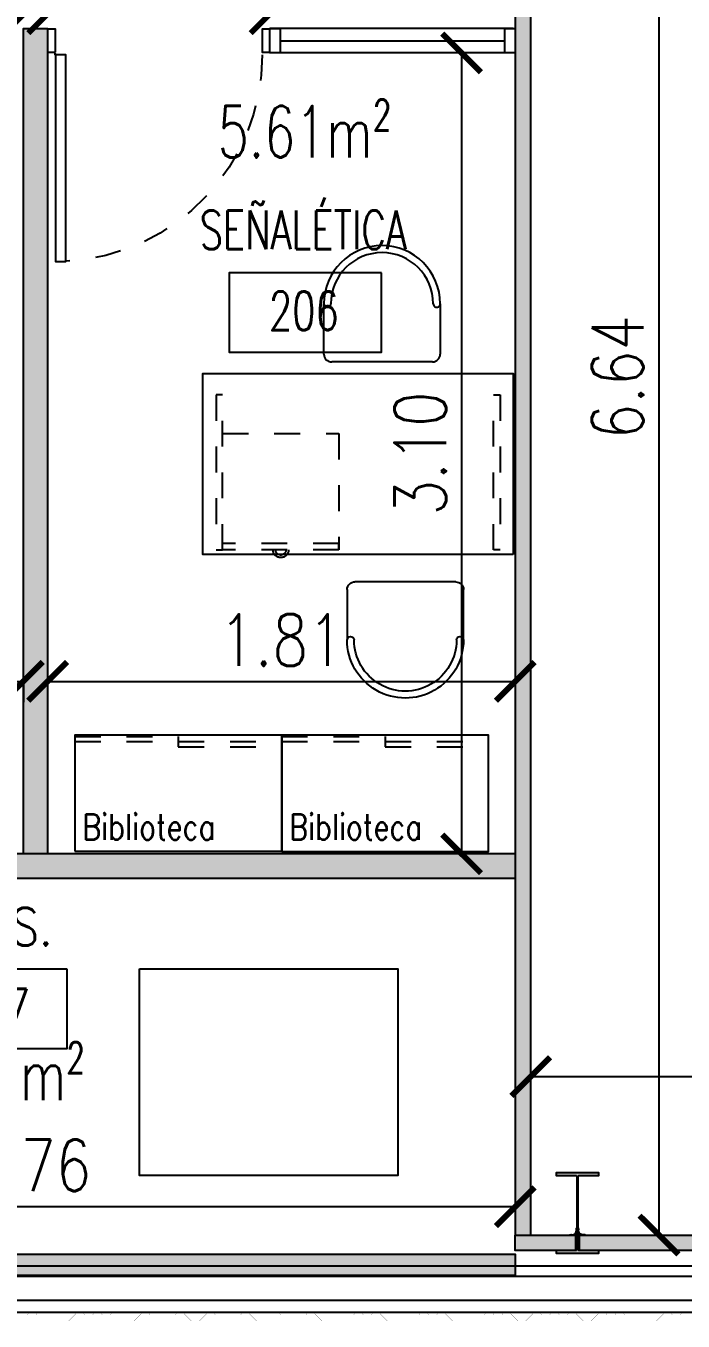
# Model space of a CAD drawing. Header units: millimetres. Extents: x -129 to 3172, y -143 to 919.
# Drawn here: x -44.57 to -42.03, y -0.42 to 4.59 of the extents above; entities that cross this region are included whole.
import ezdxf
from ezdxf.enums import TextEntityAlignment as Align

# ---------------------------------------------------------------- set-up
doc = ezdxf.new("R2010")
doc.units = ezdxf.units.MM
doc.header["$LTSCALE"] = 0.1
for name, pattern in [('DASHED2', [0.375, 0.25, -0.125]), ('HIDDEN', [9.525, 6.35, -3.175]), ('HIDDEN2', [0.1875, 0.125, -0.0625])]:
    doc.linetypes.add(name, pattern=pattern)
for name, color, linetype in [('A-CAMARA', 160, 'Continuous'), ('A-CHAPA TRAPEZOIDAL', 3, 'Continuous'), ('A-TABIQUE PRY', 2, 'Continuous'), ('A-VISTAS', 251, 'Continuous'), ('C-ALUMINIO', 140, 'Continuous'), ('E-GENERAL', 8, 'Continuous'), ('E-MOBILIARIO', 1, 'Continuous'), ('H-HATCH MURO', 252, 'Continuous'), ('H-HATCH PANEL  6', 150, 'Continuous'), ('MET-COLUMNA METALICA', 3, 'Continuous'), ('MET-CORREAS DE CV', 1, 'Continuous'), ('MET-LANA VIDRIO', 8, 'Continuous'), ('R-CUADRO REF', 1, 'Continuous'), ('R-NOMBRE LOCAL', 7, 'Continuous'), ('zA-COTAS', 1, 'Continuous'), ('zA-TXT SUPS', 2, 'Continuous')]:
    doc.layers.add(name, color=color, linetype=linetype)
doc.styles.add('ROMANS', font='ROMANS.SHX', dxfattribs={"width": 0.8, "height": 0.2})
doc.styles.add('VAUX', font='romans.shx', dxfattribs={"width": 0.85})
doc.linetypes.add('REFERENCIAL CORTE TRANSVERSAL WM$0$BATTING', pattern='A,0.00254,-2.54,[134,ltypeshp.shx,S=2.54,R=0,X=-2.54,Y=0],-5.08,[134,ltypeshp.shx,S=2.54,R=180,X=2.54,Y=0],-2.54', length=10.16254)
doc.dimstyles.new('COTA 1-125', dxfattribs={"dimtxt": 0.2, "dimasz": 0.15, "dimexe": 0.08, "dimexo": 0.08, "dimgap": 0.06, "dimtad": 1, "dimzin": 0, "dimdsep": 46, "dimtxsty": 'ROMANS', "dimblk": 'ARCHTICK', "dimcen": 0, "dimclrd": 256, "dimclre": 8, "dimclrt": 3, "dimadec": 0, "dimazin": 0, "dimtfac": 1, "dimtofl": 0, "dimtmove": 0, "dimatfit": 3, "dimldrblk": 'ARCHTICK', "dimfxl": 1, "dimtolj": 1, "dimtzin": 0, "dimlwd": -1, "dimlwe": -1, "dimarcsym": 0})

# ---------------------------------------------------------------- blocks, each defined once
blk = doc.blocks.new('A$C17FA08BE')
at = {"layer": 'E-MOBILIARIO'}
for p, q in [((-0.2089, -0.2201), (-0.2089, 0.1699)), ((-0.1789, 0.1999), (0.0161, 0.1999)), ((0.0161, -0.2501), (-0.1789, -0.2501))]:
    blk.add_line(p, q, dxfattribs=at)
for centre, radius, start, end in [((-0.1789, 0.1699), 0.03, 90, 180), ((0.0161, 0.1864), 0.0135, 90, 270), ((0.0161, -0.0251), 0.225, 270, 90), ((0.0161, -0.0251), 0.198, 270, 90), ((-0.1789, -0.2201), 0.03, 180, 270), ((0.0161, -0.2366), 0.0135, 90, 270)]:
    blk.add_arc(centre, radius, start, end, dxfattribs=at)
blk = doc.blocks.new('CMETP')
at = {"layer": 'MET-COLUMNA METALICA'}
blk.add_hatch(color=256, dxfattribs=at).paths.add_polyline_path([(-0.0825, 0), (-0.0825, 0.0097), (-0.0073, 0.0097, 0.414214), (-0.0029, 0.0141), (-0.0029, 0.2958, 0.414214), (-0.0073, 0.3002), (-0.0825, 0.3002), (-0.0825, 0.31), (0.0825, 0.31), (0.0825, 0.3002), (0.0073, 0.3002, 0.414214), (0.0029, 0.2958), (0.0029, 0.0141, 0.414214), (0.0073, 0.0097), (0.0825, 0.0097), (0.0825, 0)])
blk.add_lwpolyline([(0.0825, 0.3002), (0.0825, 0.31), (-0.0825, 0.31), (-0.0825, 0.3002), (-0.0073, 0.3002, -0.414214), (-0.0029, 0.2958), (-0.0029, 0.0141, -0.414214), (-0.0073, 0.0097), (-0.0825, 0.0097), (-0.0825, 0), (0.0825, 0), (0.0825, 0.0097), (0.0073, 0.0097, -0.414214), (0.0029, 0.0141), (0.0029, 0.2958, -0.414214), (0.0073, 0.3002)], format="xyb", close=True, dxfattribs=at)
blk = doc.blocks.new('biblioteca')
at = {"layer": 'E-MOBILIARIO'}
blk.add_line((1649.6538, 1508.8197), (1649.6538, 1508.7947), dxfattribs=at)
at = {"layer": 'E-MOBILIARIO', "linetype": 'HIDDEN2', "ltscale": 0.005}
for p, q in [((1649.6538, 1508.8147), (1650.0538, 1508.8147)), ((1650.0538, 1508.8147), (1650.0538, 1508.7747)), ((1649.6538, 1508.7947), (1650.4538, 1508.7947)), ((1650.0538, 1508.7747), (1650.4538, 1508.7747))]:
    blk.add_line(p, q, dxfattribs=at)
at = {"layer": 'E-MOBILIARIO'}
blk.add_lwpolyline([(1649.6538, 1508.3697), (1650.4538, 1508.3697), (1650.4538, 1508.8197), (1649.6538, 1508.8197)], close=True, dxfattribs=at)
at = {"layer": 'E-MOBILIARIO', "style": 'ROMANS', "width": 0.8}
blk.add_text('Biblioteca', height=0.1, dxfattribs=at).set_placement((1649.6828, 1508.4141))
blk = doc.blocks.new('Escritorio 1.20x0.70')
at = {"layer": 'E-MOBILIARIO', "linetype": 'HIDDEN2', "ltscale": 0.005}
for p, q in [((2121.1148, 1231.8749), (2121.1148, 1231.8999)), ((2121.1148, 1231.8999), (2121.5648, 1231.8999))]:
    blk.add_line(p, q, dxfattribs=at)
at = {"layer": 'E-MOBILIARIO'}
blk.add_lwpolyline([(2120.4407, 1231.8576), (2121.6407, 1231.8576), (2121.6407, 1232.5576), (2120.4407, 1232.5576)], close=True, dxfattribs=at)
at = {"layer": 'E-MOBILIARIO', "linetype": 'HIDDEN2', "ltscale": 0.005}
for points in [[(2120.4916, 1231.8749), (2120.5166, 1231.8749), (2120.5166, 1232.4749), (2120.4916, 1232.4749)], [(2121.5898, 1231.8749), (2121.5648, 1231.8749), (2121.5648, 1232.4749), (2121.5898, 1232.4749)], [(2121.1148, 1231.8749), (2121.5648, 1231.8749), (2121.5648, 1232.3249), (2121.1148, 1232.3249)]]:
    blk.add_lwpolyline(points, close=True, dxfattribs=at)
for radius in [0.03, 0.02]:
    blk.add_arc((2121.3398, 1231.8749), radius, 180, 0, dxfattribs=at)
blk = doc.blocks.new('N Local')
at = {"layer": 'R-CUADRO REF'}
blk.add_lwpolyline([(6337.1934, -934.8286), (6337.93, -934.8286), (6337.93, -935.2124), (6337.1934, -935.2124)], close=True, dxfattribs=at)
at = {"layer": 'R-CUADRO REF', "lineweight": 0, "style": 'VAUX', "width": 0.85}
blk.add_attdef('NUMERO', text='', height=0.1823, dxfattribs=at).set_placement((6337.5847, -935.1061), align=Align.CENTER)
at = {"layer": 'R-NOMBRE LOCAL', "lineweight": 0, "style": 'VAUX', "width": 0.85}
for p in [(6337.5718, -934.4549), (6337.5718, -934.7149)]:
    blk.add_attdef('NOMBRE', text='', height=0.1823, dxfattribs=at).set_placement(p, align=Align.CENTER)
blk = doc.blocks.new('P80i')
at = {"layer": 'C-ALUMINIO'}
for points in [[(0.03, 0.1), (0.03, 0.9), (0.07, 0.9), (0.07, 0.1)], [(0.03, 0.09), (0.03, 0), (0, 0), (0, 0.09)], [(0.86, 0.09), (0.86, 0), (0.83, 0), (0.83, 0.09)]]:
    blk.add_lwpolyline(points, close=True, dxfattribs=at)
blk.add_circle((0.0295, 0.0975, 0.0203), 0.00167, dxfattribs=at)
at = {"layer": 'C-ALUMINIO', "color": 8, "linetype": 'DASHED2'}
blk.add_arc((0.03, 0.1), 0.8, 0, 87.134, dxfattribs=at)
blk = doc.blocks.new('_ARCHTICK')
at = {"color": 0, "linetype": 'ByBlock', "const_width": 0.15}
blk.add_lwpolyline([(-0.5, -0.5), (0.5, 0.5)], dxfattribs=at)
blk = doc.blocks.new('*D404')
at = {"layer": 'Defpoints', "color": 0, "transparency": 16777216}
for p in [(-42.8835, 4.4899, -0.0421), (-42.8835, 1.3899), (-42.8835, 1.3899)]:
    blk.add_point(p, dxfattribs=at)
at = {"layer": 'zA-COTAS', "transparency": 16777216}
blk.add_line((-42.8835, 4.4899), (-42.8835, 1.3899), dxfattribs=at)
at = {"layer": 'zA-COTAS', "transparency": 16777216, "xscale": 0.15, "yscale": 0.15, "zscale": 0.15}
for p, rotation in [((-42.8835, 4.4899), 90), ((-42.8835, 1.3899), 270)]:
    blk.add_blockref('_ARCHTICK', p, dxfattribs=dict(at, rotation=rotation))
at = {"layer": 'zA-COTAS', "color": 3, "transparency": 16777216, "insert": (-43.0435, 2.9399), "char_height": 0.2, "attachment_point": 5, "rotation": 90, "style": 'ROMANS'}
blk.add_mtext('\\A1;3.10', dxfattribs=at)
blk = doc.blocks.new('*D405')
at = {"layer": 'Defpoints', "color": 0, "transparency": 16777216}
for p in [(-46.4356, 0.0242, -0.0219), (-46.4356, 0.0242), (-42.6764, 0.0242, -0.023)]:
    blk.add_point(p, dxfattribs=at)
at = {"layer": 'zA-COTAS', "transparency": 16777216}
blk.add_line((-42.6764, 0.0242), (-46.4356, 0.0242), dxfattribs=at)
at = {"layer": 'zA-COTAS', "color": 8, "linetype": 'HIDDEN', "transparency": 16777216}
blk.add_line((-42.6764, -0.0558), (-42.6764, -0.0558), dxfattribs=at)
at = {"layer": 'zA-COTAS', "transparency": 16777216, "xscale": 0.15, "yscale": 0.15, "zscale": 0.15, "rotation": 180}
blk.add_blockref('_ARCHTICK', (-46.4356, 0.0242), dxfattribs=at)
at = {"layer": 'zA-COTAS', "transparency": 16777216, "xscale": 0.15, "yscale": 0.15, "zscale": 0.15}
blk.add_blockref('_ARCHTICK', (-42.6764, 0.0242), dxfattribs=at)
at = {"layer": 'zA-COTAS', "color": 3, "transparency": 16777216, "insert": (-44.556, 0.1842), "char_height": 0.2, "attachment_point": 5, "style": 'ROMANS'}
blk.add_mtext('\\A1;3.76', dxfattribs=at)
blk = doc.blocks.new('*D436')
at = {"layer": 'Defpoints', "color": 0, "transparency": 16777216}
for p in [(-42.1205, 6.5551, -0.0255), (-42.1205, -0.0853, -0.0203), (-42.1205, -0.0853)]:
    blk.add_point(p, dxfattribs=at)
at = {"layer": 'zA-COTAS', "transparency": 16777216}
blk.add_line((-42.1205, 6.5551), (-42.1205, -0.0853), dxfattribs=at)
at = {"layer": 'zA-COTAS', "transparency": 16777216, "xscale": 0.15, "yscale": 0.15, "zscale": 0.15}
for p, rotation in [((-42.1205, 6.5551), 90), ((-42.1205, -0.0853), 270)]:
    blk.add_blockref('_ARCHTICK', p, dxfattribs=dict(at, rotation=rotation))
at = {"layer": 'zA-COTAS', "color": 3, "transparency": 16777216, "insert": (-42.2805, 3.2349), "char_height": 0.2, "attachment_point": 5, "rotation": 90, "style": 'ROMANS'}
blk.add_mtext('\\A1;6.64', dxfattribs=at)
blk = doc.blocks.new('*D439')
at = {"layer": 'Defpoints', "color": 0, "transparency": 16777216}
for p in [(-42.6164, 0.528, -0.0011), (-32.7369, 0.528, -0.023), (-32.7369, 0.528)]:
    blk.add_point(p, dxfattribs=at)
at = {"layer": 'zA-COTAS', "transparency": 16777216}
blk.add_line((-42.6164, 0.528), (-32.7369, 0.528), dxfattribs=at)
at = {"layer": 'zA-COTAS', "transparency": 16777216, "xscale": 0.15, "yscale": 0.15, "zscale": 0.15, "rotation": 180}
blk.add_blockref('_ARCHTICK', (-42.6164, 0.528), dxfattribs=at)
at = {"layer": 'zA-COTAS', "transparency": 16777216, "xscale": 0.15, "yscale": 0.15, "zscale": 0.15}
blk.add_blockref('_ARCHTICK', (-32.7369, 0.528), dxfattribs=at)
at = {"layer": 'zA-COTAS', "color": 3, "transparency": 16777216, "insert": (-37.6767, 0.688), "char_height": 0.2, "attachment_point": 5, "style": 'ROMANS'}
blk.add_mtext('\\A1;9.88', dxfattribs=at)
blk = doc.blocks.new('*D525')
at = {"layer": 'Defpoints', "color": 0, "transparency": 16777216}
for p in [(-46.4356, 2.154), (-44.5787, 2.154), (-44.5787, 2.0574)]:
    blk.add_point(p, dxfattribs=at)
at = {"layer": 'zA-COTAS', "color": 8, "linetype": 'HIDDEN', "transparency": 16777216}
for p, q in [((-46.4356, 2.074), (-46.4356, 1.9774)), ((-44.5787, 2.074), (-44.5787, 1.9774))]:
    blk.add_line(p, q, dxfattribs=at)
at = {"layer": 'zA-COTAS', "transparency": 16777216}
blk.add_line((-46.4356, 2.0574), (-44.5787, 2.0574), dxfattribs=at)
at = {"layer": 'zA-COTAS', "transparency": 16777216, "xscale": 0.15, "yscale": 0.15, "zscale": 0.15, "rotation": 180}
blk.add_blockref('_ARCHTICK', (-46.4356, 2.0574), dxfattribs=at)
at = {"layer": 'zA-COTAS', "transparency": 16777216, "xscale": 0.15, "yscale": 0.15, "zscale": 0.15}
blk.add_blockref('_ARCHTICK', (-44.5787, 2.0574), dxfattribs=at)
at = {"layer": 'zA-COTAS', "color": 3, "transparency": 16777216, "insert": (-45.5072, 2.2174), "char_height": 0.2, "attachment_point": 5, "style": 'ROMANS'}
blk.add_mtext('\\A1;1.86', dxfattribs=at)
blk = doc.blocks.new('*D526')
at = {"layer": 'Defpoints', "color": 0, "transparency": 16777216}
for p in [(-44.4848, 2.3149), (-42.6764, 2.2498), (-42.6764, 2.0574)]:
    blk.add_point(p, dxfattribs=at)
at = {"layer": 'zA-COTAS', "color": 8, "linetype": 'HIDDEN', "transparency": 16777216}
for p, q in [((-44.4848, 2.2349), (-44.4848, 1.9774)), ((-42.6764, 2.1698), (-42.6764, 1.9774))]:
    blk.add_line(p, q, dxfattribs=at)
at = {"layer": 'zA-COTAS', "transparency": 16777216}
blk.add_line((-44.4848, 2.0574), (-42.6764, 2.0574), dxfattribs=at)
at = {"layer": 'zA-COTAS', "transparency": 16777216, "xscale": 0.15, "yscale": 0.15, "zscale": 0.15, "rotation": 180}
blk.add_blockref('_ARCHTICK', (-44.4848, 2.0574), dxfattribs=at)
at = {"layer": 'zA-COTAS', "transparency": 16777216, "xscale": 0.15, "yscale": 0.15, "zscale": 0.15}
blk.add_blockref('_ARCHTICK', (-42.6764, 2.0574), dxfattribs=at)
at = {"layer": 'zA-COTAS', "color": 3, "transparency": 16777216, "insert": (-43.5806, 2.2174), "char_height": 0.2, "attachment_point": 5, "style": 'ROMANS'}
blk.add_mtext('\\A1;1.81', dxfattribs=at)
blk = doc.blocks.new('*D533')
at = {"layer": 'Defpoints', "color": 0, "transparency": 16777216}
for p in [(-44.5787, 4.6386), (-45.4387, 4.5824), (-44.5787, 4.5824)]:
    blk.add_point(p, dxfattribs=at)
at = {"layer": 'zA-COTAS', "color": 8, "linetype": 'HIDDEN', "transparency": 16777216}
for p, q in [((-45.4387, 4.6624), (-45.4387, 4.7186)), ((-44.5787, 4.6624), (-44.5787, 4.7186))]:
    blk.add_line(p, q, dxfattribs=at)
at = {"layer": 'zA-COTAS', "transparency": 16777216}
blk.add_line((-45.4387, 4.6386), (-44.5787, 4.6386), dxfattribs=at)
at = {"layer": 'zA-COTAS', "transparency": 16777216, "xscale": 0.15, "yscale": 0.15, "zscale": 0.15, "rotation": 180}
blk.add_blockref('_ARCHTICK', (-45.4387, 4.6386), dxfattribs=at)
at = {"layer": 'zA-COTAS', "transparency": 16777216, "xscale": 0.15, "yscale": 0.15, "zscale": 0.15}
blk.add_blockref('_ARCHTICK', (-44.5787, 4.6386), dxfattribs=at)
at = {"layer": 'zA-COTAS', "color": 3, "transparency": 16777216, "insert": (-45.0087, 4.7986), "char_height": 0.2, "attachment_point": 5, "style": 'ROMANS'}
blk.add_mtext('\\A1;0.86', dxfattribs=at)
blk = doc.blocks.new('*D534')
at = {"layer": 'Defpoints', "color": 0, "transparency": 16777216}
for p in [(-43.6248, 4.6411), (-44.4848, 4.5824), (-43.6248, 4.5849)]:
    blk.add_point(p, dxfattribs=at)
at = {"layer": 'zA-COTAS', "color": 8, "linetype": 'HIDDEN', "transparency": 16777216}
for p, q in [((-44.4848, 4.6624), (-44.4848, 4.7211)), ((-43.6248, 4.6649), (-43.6248, 4.7211))]:
    blk.add_line(p, q, dxfattribs=at)
at = {"layer": 'zA-COTAS', "transparency": 16777216}
blk.add_line((-44.4848, 4.6411), (-43.6248, 4.6411), dxfattribs=at)
at = {"layer": 'zA-COTAS', "transparency": 16777216, "xscale": 0.15, "yscale": 0.15, "zscale": 0.15, "rotation": 180}
blk.add_blockref('_ARCHTICK', (-44.4848, 4.6411), dxfattribs=at)
at = {"layer": 'zA-COTAS', "transparency": 16777216, "xscale": 0.15, "yscale": 0.15, "zscale": 0.15}
blk.add_blockref('_ARCHTICK', (-43.6248, 4.6411), dxfattribs=at)
at = {"layer": 'zA-COTAS', "color": 3, "transparency": 16777216, "insert": (-44.0548, 4.8011), "char_height": 0.2, "attachment_point": 5, "style": 'ROMANS'}
blk.add_mtext('\\A1;0.86', dxfattribs=at)

msp = doc.modelspace()

# ---------------------------------------------------------------- hatches: boundary and pattern name
at = {"layer": 'H-HATCH MURO'}
for points in [[(-44.5787, 1.3899), (-44.5787, 4.5849), (-44.4848, 4.5849), (-44.4848, 1.3899)], [(-42.6764, 1.3899), (-46.5256, 1.3899), (-46.5256, 1.2949), (-42.6764, 1.2949)]]:
    msp.add_hatch(color=256, dxfattribs=at).paths.add_polyline_path(points)
h = msp.add_hatch(color=256, dxfattribs=at)
h.paths.add_polyline_path([(-52.4368, -0.2424), (-52.4368, -0.1599), (-53.165, -0.1599), (-53.165, -0.2424)])
h.paths.add_polyline_path([(-50.2105, -0.2424), (-50.2105, -0.1599), (-51.4368, -0.1599), (-51.4368, -0.2424)])
h.paths.add_polyline_path([(-47.8605, -0.1599), (-47.8605, -0.2424), (-42.6764, -0.2424), (-42.6764, -0.1599)])
h.paths.add_polyline_path([(-48.8605, -0.2424), (-48.8605, -0.1599), (-49.2105, -0.1599), (-49.2105, -0.2424)])
at = {"layer": 'H-HATCH PANEL  6'}
for points in [[(-42.6164, 4.5849), (-42.6164, 5.0551), (-42.6764, 5.0551), (-42.6764, 4.5849), (-42.6764, -0.0853), (-42.6164, -0.0853)], [(-42.4425, -0.0853), (-42.4425, -0.1453), (-42.6764, -0.1453), (-42.6764, -0.0853)], [(-37.1381, -0.0853), (-37.1381, -0.1453), (-42.4279, -0.1453), (-42.4279, -0.0853)]]:
    msp.add_hatch(color=256, dxfattribs=at).paths.add_polyline_path(points)

# ---------------------------------------------------------------- linework, layer by layer
at = {"layer": 'A-CAMARA'}
for points in [[(-42.6164, 4.5849), (-42.6164, 4.5849), (-42.6164, 5.0551), (-42.6764, 5.0551), (-42.6764, 4.5849), (-42.6764, 4.5849), (-42.6764, -0.0853), (-42.6764, -0.0853), (-42.6164, -0.0853), (-42.6164, -0.0853), (-42.6164, 4.5849)], [(-42.4425, -0.0853), (-42.4425, -0.0853), (-42.4425, -0.0853), (-42.4425, -0.1453), (-42.4425, -0.1453), (-42.4425, -0.1453), (-42.6764, -0.1453), (-42.6764, -0.1453), (-42.6764, -0.0853), (-42.6764, -0.0853), (-42.4425, -0.0853)], [(-42.4381, -0.0719), (-42.4381, -0.0853), (-42.4516, -0.0853)], [(-42.4381, -0.0719), (-42.4381, -0.0853), (-42.4516, -0.0853)], [(-42.4323, -0.0719), (-42.4323, -0.0853), (-42.4188, -0.0853)], [(-42.4323, -0.0719), (-42.4323, -0.0853), (-42.4188, -0.0853)], [(-37.1381, -0.0853), (-37.1381, -0.0853), (-37.1381, -0.0853), (-37.1381, -0.1453), (-37.1381, -0.1453), (-37.1381, -0.1453), (-42.4279, -0.1453), (-42.4279, -0.1453), (-42.4279, -0.0853), (-42.4279, -0.0853), (-37.1381, -0.0853)]]:
    msp.add_lwpolyline(points, dxfattribs=at)
for points in [[(-42.4582, -0.0846), (-42.4582, -0.085), (-42.4618, -0.085), (-42.4618, -0.0853), (-42.4653, -0.0853), (-42.4653, -0.0851, -0.414214), (-42.4647, -0.0846), (-42.4575, -0.0846, 0.414214), (-42.4388, -0.0659), (-42.4388, -0.0587, -0.414214), (-42.4383, -0.0582), (-42.4381, -0.0582), (-42.4381, -0.0616), (-42.4384, -0.0616), (-42.4384, -0.0652), (-42.4388, -0.0652)], [(-42.4582, -0.0846), (-42.4582, -0.085), (-42.4618, -0.085), (-42.4618, -0.0853), (-42.4653, -0.0853), (-42.4653, -0.0851, -0.414214), (-42.4647, -0.0846), (-42.4575, -0.0846, 0.414214), (-42.4388, -0.0659), (-42.4388, -0.0587, -0.414214), (-42.4383, -0.0582), (-42.4381, -0.0582), (-42.4381, -0.0616), (-42.4384, -0.0616), (-42.4384, -0.0652), (-42.4388, -0.0652)], [(-42.4121, -0.0846), (-42.4121, -0.085), (-42.4085, -0.085), (-42.4085, -0.0853), (-42.4051, -0.0853), (-42.4051, -0.0851, 0.414214), (-42.4056, -0.0846), (-42.4128, -0.0846, -0.414214), (-42.4316, -0.0659), (-42.4316, -0.0587, 0.414214), (-42.4321, -0.0582), (-42.4323, -0.0582), (-42.4323, -0.0616), (-42.4319, -0.0616), (-42.4319, -0.0652), (-42.4316, -0.0652)], [(-42.4121, -0.0846), (-42.4121, -0.085), (-42.4085, -0.085), (-42.4085, -0.0853), (-42.4051, -0.0853), (-42.4051, -0.0851, 0.414214), (-42.4056, -0.0846), (-42.4128, -0.0846, -0.414214), (-42.4316, -0.0659), (-42.4316, -0.0587, 0.414214), (-42.4321, -0.0582), (-42.4323, -0.0582), (-42.4323, -0.0616), (-42.4319, -0.0616), (-42.4319, -0.0652), (-42.4316, -0.0652)]]:
    msp.add_lwpolyline(points, format="xyb", dxfattribs=at)
at = {"layer": 'A-CHAPA TRAPEZOIDAL'}
for points in [[(-44.2088, -0.3899, 0.0006, 0.0006, 0), (-44.2388, -0.3899, 0.0006, 0.0006, 0), (-44.2428, -0.3939, 0.0006, 0.0006, 0), (-44.2733, -0.3939, 0.0006, 0.0006, 0), (-44.2773, -0.3899, 0.0006, 0.0006, 0), (-44.3073, -0.3899, 0.0006, 0.0006, 0), (-44.3113, -0.3939, 0.0006, 0.0006, 0), (-44.3413, -0.3939, 0.0006, 0.0006, 0), (-44.3453, -0.3899, 0.0006, 0.0006, 0), (-44.3753, -0.3899, 0.0006, 0.0006, 0), (-44.4036, -0.4182, 0.0006, 0.0006, 0), (-44.4336, -0.4182, 0.0006, 0.0006, 0), (-44.4619, -0.3899, 0.0006, 0.0006, 0), (-44.4919, -0.3899, 0.0006, 0.0006, 0), (-44.4959, -0.3939, 0.0006, 0.0006, 0), (-44.5259, -0.3939, 0.0006, 0.0006, 0), (-44.5299, -0.3899, 0.0006, 0.0006, 0), (-44.5599, -0.3899, 0.0006, 0.0006, 0), (-44.5639, -0.3939, 0.0006, 0.0006, 0), (-44.5939, -0.3939, 0.0006, 0.0006, 0)], [(-42.6934, -0.3899, 0.0006, 0.0006, 0), (-42.7234, -0.3899, 0.0006, 0.0006, 0), (-42.7274, -0.3939, 0.0006, 0.0006, 0), (-42.7579, -0.3939, 0.0006, 0.0006, 0), (-42.7619, -0.3899, 0.0006, 0.0006, 0), (-42.7919, -0.3899, 0.0006, 0.0006, 0), (-42.7959, -0.3939, 0.0006, 0.0006, 0), (-42.8259, -0.3939, 0.0006, 0.0006, 0), (-42.8299, -0.3899, 0.0006, 0.0006, 0), (-42.8599, -0.3899, 0.0006, 0.0006, 0), (-42.8882, -0.4182, 0.0006, 0.0006, 0), (-42.9182, -0.4182, 0.0006, 0.0006, 0), (-42.9465, -0.3899, 0.0006, 0.0006, 0), (-42.9765, -0.3899, 0.0006, 0.0006, 0), (-42.9805, -0.3939, 0.0006, 0.0006, 0), (-43.0105, -0.3939, 0.0006, 0.0006, 0), (-43.0145, -0.3899, 0.0006, 0.0006, 0), (-43.0445, -0.3899, 0.0006, 0.0006, 0), (-43.0485, -0.3939, 0.0006, 0.0006, 0), (-43.0785, -0.3939, 0.0006, 0.0006, 0), (-43.0825, -0.3899, 0.0006, 0.0006, 0), (-43.1125, -0.3899, 0.0006, 0.0006, 0), (-43.1408, -0.4182, 0.0006, 0.0006, 0), (-43.1708, -0.4182, 0.0006, 0.0006, 0), (-43.1991, -0.3899, 0.0006, 0.0006, 0), (-43.2291, -0.3899, 0.0006, 0.0006, 0), (-43.2331, -0.3939, 0.0006, 0.0006, 0), (-43.2631, -0.3939, 0.0006, 0.0006, 0), (-43.2671, -0.3899, 0.0006, 0.0006, 0), (-43.2971, -0.3899, 0.0006, 0.0006, 0), (-43.3011, -0.3939, 0.0006, 0.0006, 0), (-43.3311, -0.3939, 0.0006, 0.0006, 0), (-43.3351, -0.3899, 0.0006, 0.0006, 0), (-43.3651, -0.3899, 0.0006, 0.0006, 0), (-43.3934, -0.4182, 0.0006, 0.0006, 0), (-43.4234, -0.4182, 0.0006, 0.0006, 0), (-43.4516, -0.3899, 0.0006, 0.0006, 0), (-43.4816, -0.3899, 0.0006, 0.0006, 0), (-43.4856, -0.3939, 0.0006, 0.0006, 0), (-43.5156, -0.3939, 0.0006, 0.0006, 0), (-43.5196, -0.3899, 0.0006, 0.0006, 0), (-43.5496, -0.3899, 0.0006, 0.0006, 0), (-43.5536, -0.3939, 0.0006, 0.0006, 0), (-43.5836, -0.3939, 0.0006, 0.0006, 0), (-43.5876, -0.3899, 0.0006, 0.0006, 0), (-43.6176, -0.3899, 0.0006, 0.0006, 0), (-43.6459, -0.4182, 0.0006, 0.0006, 0), (-43.6759, -0.4182, 0.0006, 0.0006, 0), (-43.7042, -0.3899, 0.0006, 0.0006, 0), (-43.7342, -0.3899, 0.0006, 0.0006, 0), (-43.7382, -0.3939, 0.0006, 0.0006, 0), (-43.7682, -0.3939, 0.0006, 0.0006, 0), (-43.7722, -0.3899, 0.0006, 0.0006, 0), (-43.8022, -0.3899, 0.0006, 0.0006, 0), (-43.8062, -0.3939, 0.0006, 0.0006, 0), (-43.8362, -0.3939, 0.0006, 0.0006, 0), (-43.8402, -0.3899, 0.0006, 0.0006, 0), (-43.8702, -0.3899, 0.0006, 0.0006, 0), (-43.8985, -0.4182, 0.0006, 0.0006, 0), (-43.9285, -0.4182, 0.0006, 0.0006, 0), (-43.9568, -0.3899, 0.0006, 0.0006, 0), (-43.9868, -0.3899, 0.0006, 0.0006, 0), (-43.9908, -0.3939, 0.0006, 0.0006, 0), (-44.0208, -0.3939, 0.0006, 0.0006, 0), (-44.0248, -0.3899, 0.0006, 0.0006, 0), (-44.0548, -0.3899, 0.0006, 0.0006, 0), (-44.0588, -0.3939, 0.0006, 0.0006, 0), (-44.0888, -0.3939, 0.0006, 0.0006, 0), (-44.0928, -0.3899, 0.0006, 0.0006, 0), (-44.1228, -0.3899, 0.0006, 0.0006, 0), (-44.1511, -0.4182, 0.0006, 0.0006, 0), (-44.1811, -0.4182, 0.0006, 0.0006, 0), (-44.2093, -0.3899, 0, 0, 0)], [(-42.0042, -0.3899, 0.0006, 0.0006, 0), (-42.0342, -0.3899, 0.0006, 0.0006, 0), (-42.0382, -0.3939, 0.0006, 0.0006, 0), (-42.0682, -0.3939, 0.0006, 0.0006, 0), (-42.0722, -0.3899, 0.0006, 0.0006, 0), (-42.1022, -0.3899, 0.0006, 0.0006, 0), (-42.1305, -0.4182, 0.0006, 0.0006, 0), (-42.1605, -0.4182, 0.0006, 0.0006, 0), (-42.1888, -0.3899, 0.0006, 0.0006, 0), (-42.2188, -0.3899, 0.0006, 0.0006, 0), (-42.2228, -0.3939, 0.0006, 0.0006, 0), (-42.2528, -0.3939, 0.0006, 0.0006, 0), (-42.2568, -0.3899, 0.0006, 0.0006, 0), (-42.2868, -0.3899, 0.0006, 0.0006, 0), (-42.2908, -0.3939, 0.0006, 0.0006, 0), (-42.3208, -0.3939, 0.0006, 0.0006, 0), (-42.3248, -0.3899, 0.0006, 0.0006, 0), (-42.3548, -0.3899, 0.0006, 0.0006, 0), (-42.3831, -0.4182, 0.0006, 0.0006, 0), (-42.4131, -0.4182, 0.0006, 0.0006, 0), (-42.4414, -0.3899, 0.0006, 0.0006, 0), (-42.4714, -0.3899, 0.0006, 0.0006, 0), (-42.4754, -0.3939, 0.0006, 0.0006, 0), (-42.5054, -0.3939, 0.0006, 0.0006, 0), (-42.5094, -0.3899, 0.0006, 0.0006, 0), (-42.5394, -0.3899, 0.0006, 0.0006, 0), (-42.5434, -0.3939, 0.0006, 0.0006, 0), (-42.5734, -0.3939, 0.0006, 0.0006, 0), (-42.5774, -0.3899, 0.0006, 0.0006, 0), (-42.6074, -0.3899, 0.0006, 0.0006, 0), (-42.6357, -0.4182, 0.0006, 0.0006, 0), (-42.6657, -0.4182, 0.0006, 0.0006, 0), (-42.6939, -0.3899, 0, 0, 0)]]:
    msp.add_lwpolyline(points, format="xyseb", dxfattribs=at)
at = {"layer": 'A-TABIQUE PRY', "ltscale": 5}
for p, q in [((-42.6764, 1.3899), (-46.5256, 1.3899)), ((-42.6764, 1.2949), (-46.5256, 1.2949))]:
    msp.add_line(p, q, dxfattribs=at)
msp.add_lwpolyline([(-44.5787, 1.3899), (-44.5787, 4.5849), (-44.4848, 4.5849), (-44.4848, 1.3899)], close=True, dxfattribs=at)
for points in [[(-47.8605, -0.1599), (-42.6764, -0.1599)], [(-47.8605, -0.1599), (-42.6764, -0.1599), (-42.6764, -0.2424), (-47.8605, -0.2424)]]:
    msp.add_lwpolyline(points, dxfattribs=at)
at = {"layer": 'A-VISTAS'}
msp.add_line((-47.8605, -0.2051), (-31.6195, -0.2051), dxfattribs=at)
at = {"layer": 'C-ALUMINIO'}
for p, q in [((-42.6848, 4.5849), (-43.6248, 4.5849)), ((-42.7163, 4.5349), (-43.5849, 4.5349)), ((-42.6848, 4.4899), (-43.6248, 4.4899))]:
    msp.add_line(p, q, dxfattribs=at)
for points in [[(-43.5849, 4.4899), (-43.6248, 4.4899), (-43.6248, 4.5849), (-43.5849, 4.5849)], [(-42.6764, 4.4899), (-42.7163, 4.4899), (-42.7163, 4.5849), (-42.6764, 4.5849)]]:
    msp.add_lwpolyline(points, close=True, dxfattribs=at)
at = {"layer": 'E-GENERAL'}
msp.add_lwpolyline([(-44.13, 0.9449), (-43.13, 0.9449), (-43.13, 0.1449), (-44.13, 0.1449)], close=True, dxfattribs=at)
at = {"layer": 'MET-CORREAS DE CV'}
for p, q in [((-47.8605, -0.2451), (-31.6865, -0.2451)), ((-31.6225, -0.3851), (-53.3884, -0.3851))]:
    msp.add_line(p, q, dxfattribs=at)
at = {"layer": 'MET-LANA VIDRIO', "linetype": 'REFERENCIAL CORTE TRANSVERSAL WM$0$BATTING', "ltscale": 0.025}
msp.add_lwpolyline([(-47.8605, -0.3377), (-31.6514, -0.3377)], dxfattribs=at)

# ---------------------------------------------------------------- block references
ref = msp.add_blockref('N Local', (5026.5613, 751.5015, -0.0142), dxfattribs=dict(xscale=-0.7999999999999545, yscale=0.8000000000000114, zscale=0.8))
ref.add_attrib('NUMERO', '206', dxfattribs={"layer": 'R-CUADRO REF', "lineweight": 0, "height": 0.15, "style": 'VAUX', "width": 0.7}).set_placement((-43.4939, 3.4167, -0.0142), align=Align.CENTER)
ref.add_attrib('NOMBRE', 'SEÑALÉTICA', dxfattribs={"layer": 'R-NOMBRE LOCAL', "lineweight": 0, "height": 0.15, "style": 'VAUX', "width": 0.7}).set_placement((-43.4961, 3.7297, -0.0142), align=Align.CENTER)
ref = msp.add_blockref('N Local', (5025.3451, 748.8068, 0.0219), dxfattribs=dict(xscale=-0.7999999999999545, yscale=0.8000000000000114, zscale=0.8))
ref.add_attrib('NUMERO', '207', dxfattribs={"layer": 'R-CUADRO REF', "lineweight": 0, "height": 0.1458, "style": 'VAUX', "width": 0.85}).set_placement((-44.7101, 0.7219, 0.0219), align=Align.CENTER)
ref.add_attrib('NOMBRE', 'U.P.S.', dxfattribs={"layer": 'R-NOMBRE LOCAL', "lineweight": 0, "height": 0.1458, "style": 'VAUX', "width": 0.85}).set_placement((-44.7123, 1.0349, 0.0219), align=Align.CENTER)
at = {"layer": 'C-ALUMINIO', "xscale": -1, "rotation": 180}
msp.add_blockref('P80i', (-44.4848, 4.5824), dxfattribs=at)
at = {"layer": 'E-MOBILIARIO', "rotation": 90.0263399623893}
msp.add_blockref('A$C17FA08BE', (-43.2164, 3.5028), dxfattribs=at)
at = {"layer": 'E-MOBILIARIO', "xscale": -1}
msp.add_blockref('Escritorio 1.20x0.70', (2077.7567, -1229.3084, -0.0011), dxfattribs=at)
at = {"layer": 'E-MOBILIARIO', "xscale": -1, "rotation": 89.9736600376107}
msp.add_blockref('A$C17FA08BE', (-43.1265, 2.2339, -0.0011), dxfattribs=at)
at = {"layer": 'E-MOBILIARIO'}
for p in [(-1694.0331, -1506.97, -0.0203), (-1693.2331, -1506.9701, -0.0203)]:
    msp.add_blockref('biblioteca', p, dxfattribs=at)
at = {"layer": 'MET-COLUMNA METALICA', "rotation": 180}
msp.add_blockref('CMETP', (-42.4352, 0.1549, -0.0203), dxfattribs=at)

# ---------------------------------------------------------------- texts
at = {"layer": 'zA-TXT SUPS', "char_height": 0.2, "width": 4.465041, "attachment_point": 1, "line_spacing_factor": 0.999789, "style": 'VAUX'}
for s, insert in [('\\pi1.87919;{\\W0.7;5.61m²}', (-45.7062, 4.2846)), ('\\pi1.87919;{\\W0.7;5.47m²}', (-46.8916, 0.6362, 0.0219))]:
    msp.add_mtext(s, dxfattribs=dict(at, insert=insert))

# ---------------------------------------------------------------- dimensions: what is measured, and where the dimension line sits
at = {"layer": 'zA-COTAS'}
for base, p1, p2, picture, middle in [((-42.1205, -0.0853, 0.0219), (-42.1205, 6.5551, -0.0036), (-42.1205, -0.0853, 0.0016), '*D436', (-42.2805, 3.2349, 0.0219)), ((-42.8835, 1.3899, 0.0219), (-42.8835, 4.4899, -0.0203), (-42.8835, 1.3899, 0.0219), '*D404', (-43.0435, 2.9399, 0.0219))]:
    dim = msp.add_linear_dim(base=base, p1=p1, p2=p2, angle=90, dimstyle='COTA 1-125', dxfattribs=at)
    dim.commit()
    dim.dimension.update_dxf_attribs({"geometry": picture, "text_midpoint": middle})
for base, p1, p2, picture, middle in [((-44.5787, 4.6386), (-45.4387, 4.5824), (-44.5787, 4.5824), '*D533', (-45.0087, 4.7986)), ((-43.6248, 4.6411), (-44.4848, 4.5824), (-43.6248, 4.5849), '*D534', (-44.0548, 4.8011)), ((-44.5787, 2.0574), (-46.4356, 2.154), (-44.5787, 2.154), '*D525', (-45.5072, 2.2174)), ((-42.6764, 2.0574), (-44.4848, 2.3149), (-42.6764, 2.2498), '*D526', (-43.5806, 2.2174)), ((-32.7369, 0.528, 0.0219), (-42.6164, 0.528, 0.0208), (-32.7369, 0.528, -0.0011), '*D439', (-37.6767, 0.688, 0.0219)), ((-46.4356, 0.0242, 0.0219), (-42.6764, 0.0242, -0.0011), (-46.4356, 0.0242), '*D405', (-44.556, 0.1842, 0.0219))]:
    dim = msp.add_linear_dim(base=base, p1=p1, p2=p2, dimstyle='COTA 1-125', dxfattribs=at)
    dim.commit()
    dim.dimension.update_dxf_attribs({"geometry": picture, "text_midpoint": middle})

doc.saveas('drawing.dxf')
